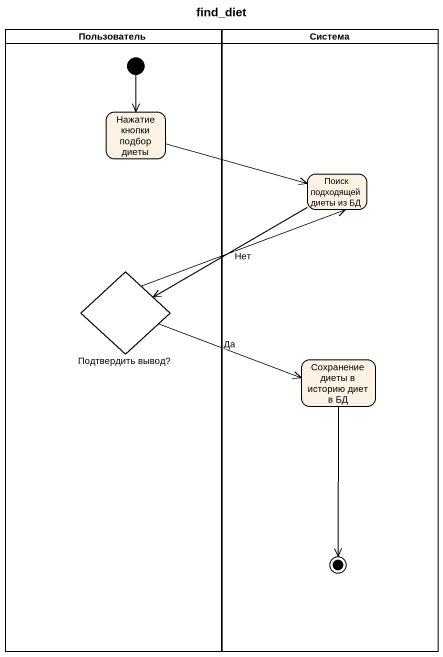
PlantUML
@startuml
title find_diet
hide empty description
state Пользователь <<partition>> {
  state "Нажатие кнопки подбор диеты" as Нажатие_кнопки_подбор_диеты
  state "Подтвердить вывод?" as Подтвердить_вывод <<choice>>
  [*] --> Нажатие_кнопки_подбор_диеты
}
state Система <<partition>> {
  state "Поиск подходящей диеты из БД" as Поиск_подходящей_диеты_из_БД
  state "Сохранение диеты в историю диет в БД" as Сохранение_диеты_в_историю
  Сохранение_диеты_в_историю --> [*]
}
Нажатие_кнопки_подбор_диеты -right-> Поиск_подходящей_диеты_из_БД
Поиск_подходящей_диеты_из_БД -left-> Подтвердить_вывод
Подтвердить_вывод -right-> Поиск_подходящей_диеты_из_БД : Нет
Подтвердить_вывод -right-> Сохранение_диеты_в_историю : Да
@enduml
